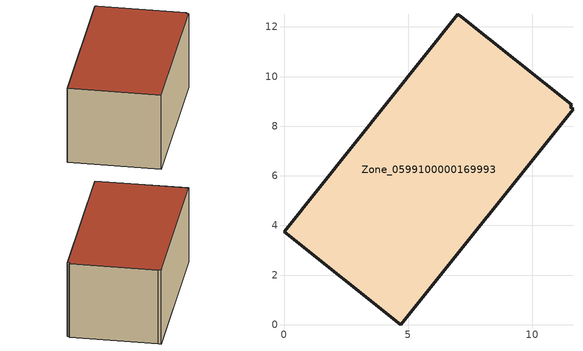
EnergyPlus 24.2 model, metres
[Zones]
Zone_0599100000169993
 floor ground (C_G): 7,12.51 7.15,12.41 11.59,8.86 11.53,8.79 11.64,8.69 4.7,0 0,3.75 z0.43
 wall outside (C_F): 4.7,0 11.64,8.69 11.53,8.79 11.59,8.86 7.15,12.41 7,12.51 0,3.75 4.7,0 z0.43:5.71
 roof outside (C_R): 7.15,12.41 7,12.51 0,3.75 4.7,0 11.64,8.69 11.53,8.79 11.59,8.86 z5.71
[BUILDING]
Pand.0599100000169993: North Axis=0; Terrain=City; Loads Convergence Tolerance Value=0.04; Temperature Convergence Tolerance Value=0.4; Solar Distribution=FullExterior; Maximum Number of Warmup Days=25; Minimum Number of Warmup Days=1
[Site:Location]
Rotterdam.The.Hague.AP_ZH_NLD Design_Conditions: Latitude=51.96; Longitude=4.45; Time Zone=1; Elevation=-4.5
[SITE:GROUNDTEMPERATURE:BUILDINGSURFACE]
18, 18, 18, 18, 18, 18, 18, 18, 18, 18, 18, 18
[MATERIAL] Thermal Absorptance=0.9; Solar Absorptance=0.7; Visible Absorptance=0.7
Name | Roughness | Thickness | Conductivity | Density | Specific Heat
G.TI.1975-1991 | MediumSmooth | 0.15 | 0.288461 | 540 | 1210
F.TI.1975-1991 | Rough | 0.3 | 0.230769 | 1920 | 840
R.TI.1975-1991 | MediumRough | 0.2 | 0.153846 | 1500 | 1000
[CONSTRUCTION]
C_G: G.TI.1975-1991
C_F: F.TI.1975-1991
C_R: R.TI.1975-1991
[ZONE]
Zone_0599100000169993: Type=1; Multiplier=1; Ceiling Height=Autocalculate; Volume=Autocalculate; Floor Area=autocalculate; Part of Total Floor Area=Yes
[ZONEINFILTRATION:DESIGNFLOWRATE]
Infil_Zone_0599100000169993: Zone or ZoneList or Space or SpaceList=Zone_0599100000169993; Schedule=AlwaysOn; Design Flow Rate Calculation Method=Flow/Area; Flow Rate per Floor Area=0.003; Constant Term Coefficient=1; Temperature Term Coefficient=0; Velocity Term Coefficient=0; Velocity Squared Term Coefficient=0
[HVACTEMPLATE:ZONE:IDEALLOADSAIRSYSTEM]
Zone_0599100000169993: Maximum Heating Supply Air Temperature=50; Minimum Cooling Supply Air Temperature=13; Maximum Heating Supply Air Humidity Ratio=0.0156; Minimum Cooling Supply Air Humidity Ratio=0.0077; Heating Limit=NoLimit; Cooling Limit=NoLimit; Dehumidification Control Type=ConstantSensibleHeatRatio; Cooling Sensible Heat Ratio=0.7; Dehumidification Setpoint=60; Humidification Control Type=None; Humidification Setpoint=30; Outdoor Air Method=None; Outdoor Air Flow Rate per Person=0.00944; Outdoor Air Flow Rate per Zone Floor Area=0; Outdoor Air Flow Rate per Zone=0; Demand Controlled Ventilation Type=None; Outdoor Air Economizer Type=NoEconomizer; Heat Recovery Type=None; Sensible Heat Recovery Effectiveness=0.7; Latent Heat Recovery Effectiveness=0.65
[ZONECONTROL:THERMOSTAT]
ThermostatControl_Zone_0599100000169993: Zone or ZoneList=Zone_0599100000169993; Control Type Schedule=DualSetpointControlType; Control 1=Thermostat_Zone_0599100000169993; Temperature Difference Between Cutout And Setpoint=0
[THERMOSTATSETPOINT:DUALSETPOINT]
Thermostat_Zone_0599100000169993: Heating Setpoint Temperature Schedule=HeatingSetpoint_Zone_0599100000169993; Cooling Setpoint Temperature Schedule=CoolingSetpoint_Zone_0599100000169993
[SCHEDULE:COMPACT]
HeatingSetpoint_Zone_0599100000169993: Through: 12/31, For: AllDays, Until: 24:00, 21
CoolingSetpoint_Zone_0599100000169993: Through: 12/31, For: AllDays, Until: 24:00, 24
DualSetpointControlType: Through: 12/31, For: AllDays, Until: 24:00, 4
AlwaysOn: Through: 12/31, For: AllDays, Until: 24:00, 1
